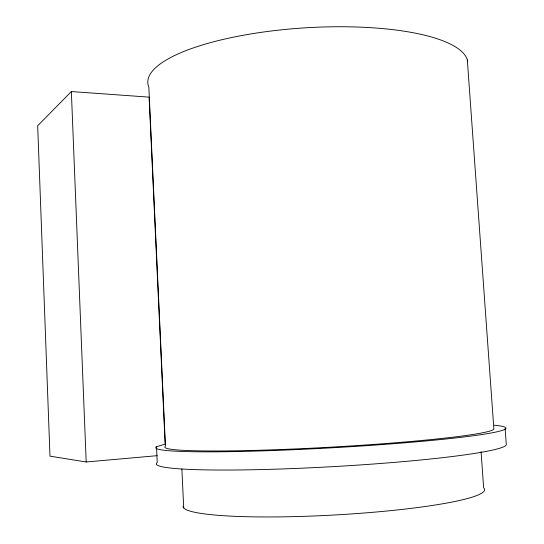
<?xml version="1.0" encoding="UTF-8"?>
<svg xmlns="http://www.w3.org/2000/svg" width="544" height="544" viewBox="0 0 544 544"><rect width="100%" height="100%" fill="white"/><g stroke="black" fill="none" stroke-linecap="round" stroke-linejoin="round"><path stroke-width="0.82" d="M505.131 428.563L506.321 444.904A175.426 12.56 -3.2 0 1 317.805 467.439A175.426 12.56 -3.2 0 1 157.236 462.543L156.516 446.699L165.145 444.176L149.097 97.138L71.359 91.555L37.679 125.786L49.987 456.158L86.19 461.978L157.189 455.675M467.323 59.949L493.884 429.121A165.029 9.343 -3.2 0 1 316.343 447.943A165.029 9.343 -3.2 0 1 165.458 446.202L148.852 87.264A160.337 45.077 -3.6 0 1 294.78 28.587A160.337 45.077 -3.6 0 1 467.69 61.526M481.066 451.602L483.63 487.818A151.048 16.986 -3.2 0 1 343.271 514.474A151.048 16.986 -3.2 0 1 183.008 506.464M181.873 468.962L183.722 507.919M71.359 91.555L86.19 461.978M494.34 425.238A175.209 9.928 -3.2 0 1 351.954 446.61A175.209 9.928 -3.2 0 1 156.516 446.699"/></g></svg>
